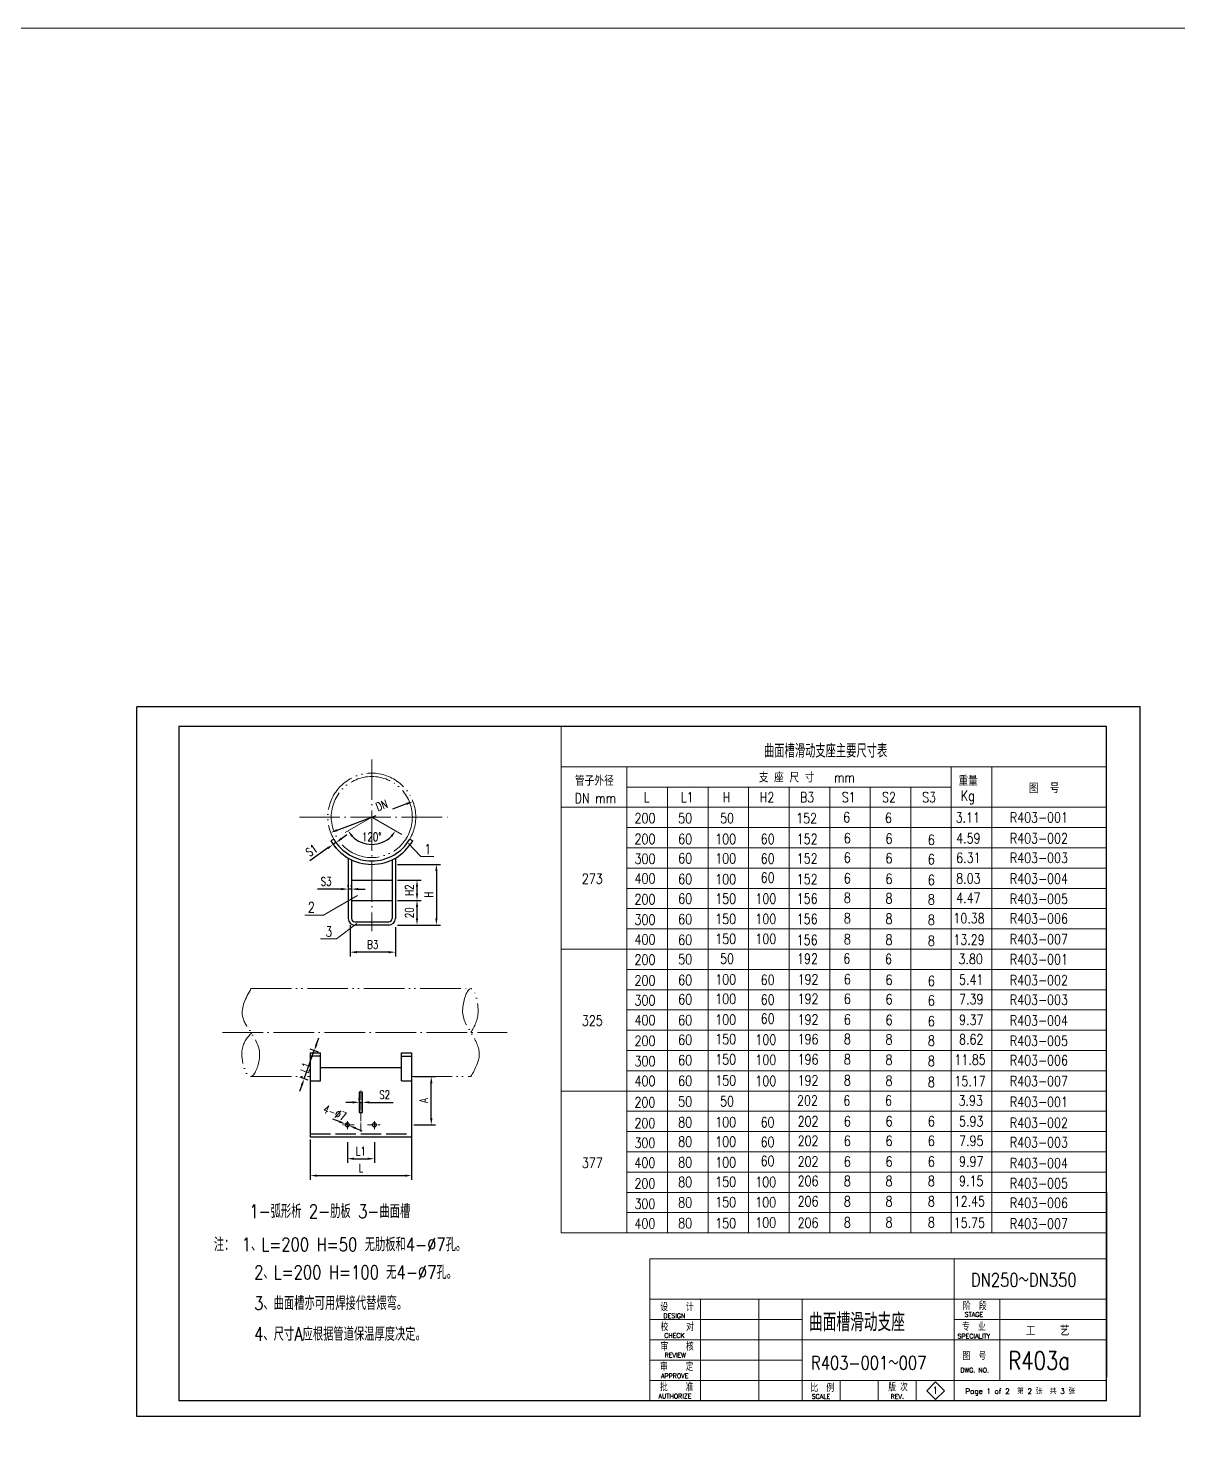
# Model space of a CAD drawing. Header units: millimetres. Extents: x 1954 to 4851, y 1164 to 2522.
# Drawn here: x 3077.5 to 3417.7, y 2103.7 to 2521.6 of the extents above; entities that cross this region are included whole.
import ezdxf
from ezdxf.enums import TextEntityAlignment as Align

# ---------------------------------------------------------------- set-up
doc = ezdxf.new("R2010")
doc.units = ezdxf.units.MM
for name, pattern in [('ACAD_ISO02W100', [15, 12, -3]), ('ACAD_ISO04W100', [30, 24, -3, 0, -3]), ('ACAD_ISO05W100', [33, 24, -3, 0, -3, 0, -3])]:
    doc.linetypes.add(name, pattern=pattern)
for name, color, linetype in [('11', 7, 'Continuous'), ('5', 2, 'Continuous'), ('LAYER1', 7, 'Continuous'), ('R', 7, 'Continuous'), ('TK2', 5, 'Continuous'), ('TQ', 6, 'Continuous')]:
    doc.layers.add(name, color=color, linetype=linetype)
doc.styles.add('HZDX', font='romans.shx', dxfattribs={"width": 0.75, "bigfont": 'HZDX.shx'})
doc.styles.add('STK', font='romand', dxfattribs={"width": 0.9, "bigfont": 'stk'})
doc.dimstyles.new('ISO-25', dxfattribs={"dimtxt": 2.5, "dimasz": 2, "dimexe": 1.25, "dimexo": 0.625, "dimgap": 1, "dimtad": 1, "dimdsep": 46, "dimtxsty": 'HZDX', "dimcen": 2.5, "dimadec": 0, "dimazin": 0, "dimtfac": 1, "dimtmove": 0, "dimatfit": 3, "dimfxl": 1, "dimarcsym": 0})

# ---------------------------------------------------------------- blocks, each defined once
blk = doc.blocks.new('*D18')
at = {"layer": 'DEFPOINTS', "color": 0, "lineweight": 13}
for p in [(3171.96, 2192.42), (3179.96, 2192.42), (3179.96, 2186.89)]:
    blk.add_point(p, dxfattribs=at)
at = {"layer": 'R', "color": 0, "lineweight": -2}
for p, q in [((3171.96, 2191.8), (3171.96, 2185.64)), ((3179.96, 2191.8), (3179.96, 2185.64)), ((3173.96, 2186.89), (3177.96, 2186.89))]:
    blk.add_line(p, q, dxfattribs=at)
at = {"layer": 'R', "color": 0, "lineweight": 13}
for points in [[(3173.96, 2187.22), (3173.96, 2186.55), (3171.96, 2186.89)], [(3177.96, 2187.22), (3177.96, 2186.55), (3179.96, 2186.89)]]:
    blk.add_solid(points, dxfattribs=at)
at = {"layer": 'R', "color": 0, "lineweight": 13, "insert": (3175.96, 2189.14), "char_height": 2.5, "attachment_point": 5, "style": 'HZDX'}
blk.add_mtext('L1', dxfattribs=at)
blk = doc.blocks.new('*D26')
at = {"layer": 'DEFPOINTS', "color": 0, "lineweight": 13}
for p in [(3190.98, 2209.91), (3160.98, 2193.24), (3190.98, 2181.89)]:
    blk.add_point(p, dxfattribs=at)
at = {"layer": 'R', "color": 0, "lineweight": -2}
for p, q in [((3190.98, 2209.29), (3190.98, 2180.64)), ((3160.98, 2192.62), (3160.98, 2180.64)), ((3162.98, 2181.89), (3188.98, 2181.89))]:
    blk.add_line(p, q, dxfattribs=at)
at = {"layer": 'R', "color": 0, "lineweight": 13}
for points in [[(3162.98, 2182.22), (3162.98, 2181.56), (3160.98, 2181.89)], [(3188.98, 2182.22), (3188.98, 2181.56), (3190.98, 2181.89)]]:
    blk.add_solid(points, dxfattribs=at)
at = {"layer": 'R', "color": 0, "lineweight": 13, "insert": (3175.98, 2184.14), "char_height": 2.5, "attachment_point": 5, "style": 'HZDX'}
blk.add_mtext('L', dxfattribs=at)
blk = doc.blocks.new('*D29')
at = {"layer": 'DEFPOINTS', "color": 0, "lineweight": 13}
for p in [(3171.4, 2197.14), (3172.52, 2196.69)]:
    blk.add_point(p, dxfattribs=at)
at = {"layer": 'R', "color": 0, "lineweight": -2}
for p, q in [((3169.55, 2197.88), (3167.69, 2198.63)), ((3172.52, 2196.69), (3171.4, 2197.14)), ((3174.37, 2195.94), (3176.23, 2195.19))]:
    blk.add_line(p, q, dxfattribs=at)
at = {"layer": 'R', "color": 0, "lineweight": 13}
for points in [[(3169.67, 2198.19), (3169.42, 2197.58), (3171.4, 2197.14)], [(3174.5, 2196.25), (3174.25, 2195.63), (3172.52, 2196.69)]]:
    blk.add_solid(points, dxfattribs=at)
at = {"layer": 'R', "color": 0, "lineweight": 13, "insert": (3168.22, 2200.49), "char_height": 2.5, "attachment_point": 5, "rotation": 338.0364, "style": 'HZDX'}
blk.add_mtext('4-%%C7', dxfattribs=at)
blk = doc.blocks.new('*D28')
at = {"layer": 'DEFPOINTS', "color": 0, "lineweight": 13}
for p in [(3175.48, 2203.58), (3176.48, 2203.58), (3176.48, 2203.58)]:
    blk.add_point(p, dxfattribs=at)
at = {"layer": 'R', "color": 0, "lineweight": -2}
for p, q in [((3173.48, 2203.58), (3171.48, 2203.58)), ((3175.48, 2204.21), (3175.48, 2204.83)), ((3175.48, 2203.58), (3176.48, 2203.58)), ((3176.48, 2204.21), (3176.48, 2204.83)), ((3178.48, 2203.58), (3185.51, 2203.58))]:
    blk.add_line(p, q, dxfattribs=at)
at = {"layer": 'R', "color": 0, "lineweight": 13}
for points in [[(3173.48, 2203.92), (3173.48, 2203.25), (3175.48, 2203.58)], [(3178.48, 2203.92), (3178.48, 2203.25), (3176.48, 2203.58)]]:
    blk.add_solid(points, dxfattribs=at)
at = {"layer": 'R', "color": 0, "lineweight": 13, "insert": (3182.99, 2205.83), "char_height": 2.5, "attachment_point": 5, "style": 'HZDX'}
blk.add_mtext('S2', dxfattribs=at)
blk = doc.blocks.new('*D27')
at = {"layer": 'DEFPOINTS', "color": 0, "lineweight": 13}
for p in [(3190.98, 2211.24), (3196.79, 2211.24), (3190.98, 2196.91)]:
    blk.add_point(p, dxfattribs=at)
at = {"layer": 'R', "color": 0, "lineweight": -2}
for p, q in [((3191.6, 2211.24), (3198.04, 2211.24)), ((3196.79, 2198.91), (3196.79, 2209.24)), ((3191.6, 2196.91), (3198.04, 2196.91))]:
    blk.add_line(p, q, dxfattribs=at)
at = {"layer": 'R', "color": 0, "lineweight": 13}
for points in [[(3196.46, 2209.24), (3197.13, 2209.24), (3196.79, 2211.24)], [(3196.46, 2198.91), (3197.13, 2198.91), (3196.79, 2196.91)]]:
    blk.add_solid(points, dxfattribs=at)
at = {"layer": 'R', "color": 0, "lineweight": 13, "insert": (3194.54, 2204.08), "char_height": 2.5, "attachment_point": 5, "rotation": 90, "style": 'HZDX'}
blk.add_mtext('A', dxfattribs=at)
blk = doc.blocks.new('*D25')
at = {"layer": 'DEFPOINTS', "color": 0, "lineweight": 13}
for p in [(3162.17, 2218.89), (3163.98, 2218.24), (3160.98, 2209.91)]:
    blk.add_point(p, dxfattribs=at)
at = {"layer": 'R', "color": 0, "lineweight": -2}
for p, q in [((3163.39, 2218.45), (3161, 2219.32)), ((3162.85, 2220.77), (3163.53, 2222.65)), ((3159.17, 2210.56), (3162.17, 2218.89)), ((3160.39, 2210.13), (3158, 2210.99)), ((3158.49, 2208.68), (3157.82, 2206.8))]:
    blk.add_line(p, q, dxfattribs=at)
at = {"layer": 'R', "color": 0, "lineweight": 13}
for points in [[(3162.54, 2220.89), (3163.16, 2220.66), (3162.17, 2218.89)], [(3158.18, 2208.79), (3158.81, 2208.57), (3159.17, 2210.56)]]:
    blk.add_solid(points, dxfattribs=at)
at = {"layer": 'R', "color": 0, "lineweight": 13, "insert": (3159.63, 2213.87), "char_height": 2.5, "attachment_point": 5, "rotation": 70.1903, "style": 'HZDX'}
blk.add_mtext('L1', dxfattribs=at)
blk = doc.blocks.new('*D24')
at = {"layer": 'DEFPOINTS', "color": 0, "lineweight": 13}
for p in [(3172.19, 2266.71), (3172.19, 2266.71), (3173.19, 2266.71)]:
    blk.add_point(p, dxfattribs=at)
at = {"layer": 'R', "color": 0, "lineweight": -2}
for p, q in [((3170.19, 2266.71), (3163.16, 2266.71)), ((3172.19, 2267.34), (3172.19, 2267.96)), ((3173.19, 2266.71), (3172.19, 2266.71)), ((3173.19, 2267.34), (3173.19, 2267.96)), ((3175.19, 2266.71), (3177.19, 2266.71))]:
    blk.add_line(p, q, dxfattribs=at)
at = {"layer": 'R', "color": 0, "lineweight": 13}
for points in [[(3170.19, 2267.04), (3170.19, 2266.38), (3172.19, 2266.71)], [(3175.19, 2267.04), (3175.19, 2266.38), (3173.19, 2266.71)]]:
    blk.add_solid(points, dxfattribs=at)
at = {"layer": 'R', "color": 0, "lineweight": 13, "insert": (3165.67, 2268.96), "char_height": 2.5, "attachment_point": 5, "style": 'HZDX'}
blk.add_mtext('S3', dxfattribs=at)
blk = doc.blocks.new('*D23')
at = {"layer": 'DEFPOINTS', "color": 0, "lineweight": 13}
for p in [(3172.78, 2256.62), (3186.19, 2256.04), (3172.78, 2248.04)]:
    blk.add_point(p, dxfattribs=at)
at = {"layer": 'R', "color": 0, "lineweight": -2}
for p, q in [((3172.78, 2256), (3172.78, 2246.79)), ((3186.19, 2255.41), (3186.19, 2246.79)), ((3184.19, 2248.04), (3174.78, 2248.04))]:
    blk.add_line(p, q, dxfattribs=at)
at = {"layer": 'R', "color": 0, "lineweight": 13}
for points in [[(3174.78, 2248.37), (3174.78, 2247.7), (3172.78, 2248.04)], [(3184.19, 2248.37), (3184.19, 2247.7), (3186.19, 2248.04)]]:
    blk.add_solid(points, dxfattribs=at)
at = {"layer": 'R', "color": 0, "lineweight": 13, "insert": (3179.49, 2250.29), "char_height": 2.5, "attachment_point": 5, "style": 'HZDX'}
blk.add_mtext('B3', dxfattribs=at)
blk = doc.blocks.new('*D22')
at = {"layer": 'DEFPOINTS', "color": 0, "lineweight": 13}
for p in [(3186.19, 2269.39), (3186.19, 2263.38), (3192.57, 2263.38)]:
    blk.add_point(p, dxfattribs=at)
at = {"layer": 'R', "color": 0, "lineweight": -2}
for p, q in [((3186.82, 2269.39), (3193.82, 2269.39)), ((3192.57, 2267.39), (3192.57, 2265.38)), ((3186.82, 2263.38), (3193.82, 2263.38))]:
    blk.add_line(p, q, dxfattribs=at)
at = {"layer": 'R', "color": 0, "lineweight": 13}
for points in [[(3192.24, 2267.39), (3192.9, 2267.39), (3192.57, 2269.39)], [(3192.24, 2265.38), (3192.9, 2265.38), (3192.57, 2263.38)]]:
    blk.add_solid(points, dxfattribs=at)
at = {"layer": 'R', "color": 0, "lineweight": 13, "insert": (3190.32, 2266.39), "char_height": 2.5, "attachment_point": 5, "rotation": 90, "style": 'HZDX'}
blk.add_mtext('H2', dxfattribs=at)
blk = doc.blocks.new('*D21')
at = {"layer": 'DEFPOINTS', "color": 0, "lineweight": 13}
for p in [(3186.19, 2263.38), (3186.19, 2256.04), (3192.57, 2256.04)]:
    blk.add_point(p, dxfattribs=at)
at = {"layer": 'R', "color": 0, "lineweight": -2}
for p, q in [((3186.82, 2263.38), (3193.82, 2263.38)), ((3192.57, 2261.38), (3192.57, 2258.04)), ((3186.82, 2256.04), (3193.82, 2256.04))]:
    blk.add_line(p, q, dxfattribs=at)
at = {"layer": 'R', "color": 0, "lineweight": 13}
for points in [[(3192.24, 2261.38), (3192.9, 2261.38), (3192.57, 2263.38)], [(3192.24, 2258.04), (3192.9, 2258.04), (3192.57, 2256.04)]]:
    blk.add_solid(points, dxfattribs=at)
at = {"layer": 'R', "color": 0, "lineweight": 13, "insert": (3190.32, 2259.71), "char_height": 2.5, "attachment_point": 5, "rotation": 90, "style": 'HZDX'}
blk.add_mtext('20', dxfattribs=at)
blk = doc.blocks.new('*D17')
at = {"layer": 'DEFPOINTS', "color": 0, "lineweight": 13}
for p in [(3186.19, 2274.04), (3186.19, 2256.04), (3198.31, 2256.04)]:
    blk.add_point(p, dxfattribs=at)
at = {"layer": 'R', "color": 0, "lineweight": -2}
for p, q in [((3186.82, 2274.04), (3199.56, 2274.04)), ((3198.31, 2272.04), (3198.31, 2258.04)), ((3186.82, 2256.04), (3199.56, 2256.04))]:
    blk.add_line(p, q, dxfattribs=at)
at = {"layer": 'R', "color": 0, "lineweight": 13}
for points in [[(3197.98, 2272.04), (3198.64, 2272.04), (3198.31, 2274.04)], [(3197.98, 2258.04), (3198.64, 2258.04), (3198.31, 2256.04)]]:
    blk.add_solid(points, dxfattribs=at)
at = {"layer": 'R', "color": 0, "lineweight": 13, "insert": (3196.06, 2265.04), "char_height": 2.5, "attachment_point": 5, "rotation": 90, "style": 'HZDX'}
blk.add_mtext('H', dxfattribs=at)
blk = doc.blocks.new('*D20')
at = {"layer": 'DEFPOINTS', "color": 0, "lineweight": 13}
for p in [(3179.19, 2288.04), (3179.19, 2288.04), (3171.27, 2283.46), (3188.13, 2282.88), (3176.42, 2280.41)]:
    blk.add_point(p, dxfattribs=at)
at = {"layer": 'R', "color": 0, "lineweight": -2}
blk.add_arc((3179.19, 2288.04), 8.11, 224.1663, 315.8337, dxfattribs=at)
at = {"layer": 'R', "color": 0, "lineweight": 13}
for points in [[(3173.11, 2282.18), (3173.64, 2282.59), (3172.17, 2283.98)], [(3184.74, 2282.59), (3185.28, 2282.18), (3186.22, 2283.98)]]:
    blk.add_solid(points, dxfattribs=at)
at = {"layer": 'R', "color": 0, "lineweight": 13, "insert": (3179.19, 2282.18), "char_height": 2.5, "attachment_point": 5, "style": 'HZDX'}
blk.add_mtext('120°', dxfattribs=at)
blk = doc.blocks.new('*D16')
at = {"layer": 'DEFPOINTS', "color": 0, "lineweight": 13}
for p in [(3167.77, 2279.94), (3167.77, 2279.94), (3168.58, 2280.52)]:
    blk.add_point(p, dxfattribs=at)
at = {"layer": 'R', "color": 0, "lineweight": -2}
for p, q in [((3170.22, 2281.68), (3171.85, 2282.83)), ((3166.13, 2278.79), (3160.83, 2275.03)), ((3168.58, 2280.52), (3167.77, 2279.94)), ((3168.13, 2279.43), (3168.49, 2278.92)), ((3168.94, 2280.01), (3169.31, 2279.5))]:
    blk.add_line(p, q, dxfattribs=at)
at = {"layer": 'R', "color": 0, "lineweight": 13}
for points in [[(3170.02, 2281.95), (3170.41, 2281.41), (3168.58, 2280.52)], [(3165.94, 2279.06), (3166.33, 2278.52), (3167.77, 2279.94)]]:
    blk.add_solid(points, dxfattribs=at)
at = {"layer": 'R', "color": 0, "lineweight": 13, "insert": (3161.37, 2278.17), "char_height": 2.5, "attachment_point": 5, "rotation": 35.3034, "style": 'HZDX'}
blk.add_mtext('S1', dxfattribs=at)
blk = doc.blocks.new('*D19')
at = {"layer": 'DEFPOINTS', "color": 0, "lineweight": 13}
for p in [(3191.35, 2292.63), (3167.03, 2283.44)]:
    blk.add_point(p, dxfattribs=at)
at = {"layer": 'R', "color": 0, "lineweight": -2}
for p, q in [((3189.48, 2291.93), (3185.3, 2290.35)), ((3168.9, 2284.14), (3180.51, 2288.53))]:
    blk.add_line(p, q, dxfattribs=at)
at = {"layer": 'R', "color": 0, "lineweight": 13}
for points in [[(3189.36, 2292.24), (3189.6, 2291.61), (3191.35, 2292.63)], [(3168.79, 2284.46), (3169.02, 2283.83), (3167.03, 2283.44)]]:
    blk.add_solid(points, dxfattribs=at)
at = {"layer": 'R', "color": 0, "lineweight": 13, "insert": (3182.13, 2291.5), "char_height": 2.5, "attachment_point": 5, "rotation": 20.7182, "style": 'HZDX'}
blk.add_mtext('DN', dxfattribs=at)

msp = doc.modelspace()

# ---------------------------------------------------------------- linework, layer by layer
at = {"layer": '5', "lineweight": 18}
for p, q in [((3261.493, 2157.296, 3.698), (3261.486, 2115.255, 3.698)), ((3396.627, 2157.296, 3.698), (3261.493, 2157.296, 3.698))]:
    msp.add_line(p, q, dxfattribs=at)
at = {"layer": 'LAYER1'}
for p, q in [((3396.627, 2177.056, 3.698), (3396.627, 2122.207, 3.698)), ((3396.627, 2115.255, 3.698), (3246.079, 2115.255, 3.698))]:
    msp.add_line(p, q, dxfattribs=at)
at = {"layer": 'LAYER1', "lineweight": 18}
for p, q in [((3276.508, 2115.255, 3.698), (3276.508, 2145.284, 3.698)), ((3293.775, 2115.255, 3.698), (3293.775, 2145.284, 3.698)), ((3365.034, 2121.26, 3.698), (3365.034, 2145.284, 3.698)), ((3396.627, 2139.278, 3.698), (3351.58, 2139.278, 3.698)), ((3371.101, 2133.272, 3.698), (3261.489, 2133.272, 3.698)), ((3396.627, 2133.272, 3.698), (3371.101, 2133.272, 3.698)), ((3306.533, 2127.266, 3.698), (3261.488, 2127.266, 3.698)), ((3371.101, 2121.26, 3.698), (3261.487, 2121.26, 3.698)), ((3317.792, 2115.255, 3.698), (3317.792, 2121.26, 3.698)), ((3329.053, 2115.255, 3.698), (3329.053, 2121.26, 3.698)), ((3340.315, 2115.255, 3.698), (3340.315, 2121.26, 3.698)), ((3346.06, 2120.821, 3.698), (3343.432, 2118.193, 3.698)), ((3348.687, 2118.193, 3.698), (3346.06, 2120.821, 3.698)), ((3396.627, 2121.26, 3.698), (3371.101, 2121.26, 3.698)), ((3343.432, 2118.193, 3.698), (3346.06, 2115.566, 3.698)), ((3346.06, 2115.566, 3.698), (3348.687, 2118.193, 3.698))]:
    msp.add_line(p, q, dxfattribs=at)
at = {"layer": 'R', "color": 4, "lineweight": 13}
for p, q in [((3235.25, 2164.934, 2.677), (3235.267, 2314.846, 3.698)), ((3235.267, 2314.846, 3.698), (3235.267, 2308.934, 2.678)), ((3235.267, 2314.846, 3.698), (3235.267, 2308.862, 3.26)), ((3235.267, 2302.934, 2.678), (3396.627, 2302.934, 3.698)), ((3235.267, 2290.934, 2.678), (3396.627, 2290.934, 3.698)), ((3235.267, 2248.934, 2.678), (3396.627, 2248.934, 3.698)), ((3235.267, 2206.934, 2.678), (3396.627, 2206.934, 3.698)), ((3235.267, 2164.934, 2.678), (3396.627, 2164.934, 3.698))]:
    msp.add_line(p, q, dxfattribs=at)
at = {"layer": 'R', "linetype": 'ACAD_ISO04W100', "lineweight": 13, "ltscale": 0.5}
for p, q in [((3179.192, 2305.12), (3179.192, 2254.269)), ((3157.771, 2288.035), (3202.74, 2288.035)), ((3135.02, 2224.242), (3219.247, 2224.242))]:
    msp.add_line(p, q, dxfattribs=at)
at = {"layer": 'R', "lineweight": 13}
for p, q in [((3254.702, 2164.934, 2.8), (3254.702, 2302.934, 2.8)), ((3350.698, 2302.934, 3.408), (3350.698, 2164.934, 3.408)), ((3362.698, 2302.934, 3.484), (3362.698, 2164.934, 3.484)), ((3254.702, 2296.934, 2.8), (3350.699, 2296.934, 3.408)), ((3266.702, 2296.934, 2.876), (3266.702, 2164.934, 2.876)), ((3278.702, 2296.934, 2.811), (3278.701, 2164.934, 2.952)), ((3290.702, 2296.934, 2.811), (3290.701, 2164.934, 3.028)), ((3302.702, 2296.934, 2.811), (3302.7, 2164.934, 3.104)), ((3314.702, 2296.934, 2.811), (3314.7, 2164.934, 3.18)), ((3326.702, 2296.934, 2.811), (3326.699, 2164.934, 3.256)), ((3338.702, 2296.934, 2.811), (3338.699, 2164.934, 3.332)), ((3179.192, 2288.035), (3171.27, 2283.461)), ((3179.192, 2288.035), (3188.126, 2282.877)), ((3254.702, 2284.934, 2.8), (3396.627, 2284.934, 3.698)), ((3190.024, 2280.254), (3193.574, 2276.422)), ((3254.702, 2278.934, 2.8), (3396.627, 2278.934, 3.698)), ((3193.588, 2276.407), (3197.504, 2276.407)), ((3254.702, 2272.934, 2.8), (3396.627, 2272.934, 3.698)), ((3254.702, 2266.934, 2.8), (3396.627, 2266.934, 3.698)), ((3174.931, 2264.788), (3164.858, 2258.972)), ((3254.702, 2260.934, 2.8), (3396.627, 2260.934, 3.698)), ((3164.858, 2258.972), (3159.35, 2258.972)), ((3174.763, 2256.53), (3168.775, 2251.968)), ((3254.702, 2254.934, 2.8), (3396.627, 2254.934, 3.698)), ((3168.775, 2251.968), (3164.005, 2251.968)), ((3254.702, 2242.934, 2.8), (3396.627, 2242.934, 3.698)), ((3254.702, 2236.934, 2.8), (3396.627, 2236.934, 3.698)), ((3254.702, 2230.934, 2.8), (3396.627, 2230.934, 3.698)), ((3254.702, 2224.934, 2.8), (3396.627, 2224.934, 3.698)), ((3254.702, 2218.934, 2.8), (3396.627, 2218.934, 3.698)), ((3254.702, 2212.934, 2.8), (3396.627, 2212.934, 3.698)), ((3190.975, 2209.913), (3187.975, 2209.913)), ((3254.702, 2200.934, 2.8), (3396.627, 2200.934, 3.698)), ((3254.702, 2194.934, 2.8), (3396.627, 2194.934, 3.698)), ((3254.702, 2188.934, 2.8), (3396.627, 2188.934, 3.698)), ((3254.702, 2182.934, 2.8), (3396.627, 2182.934, 3.698)), ((3254.702, 2176.934, 2.8), (3396.627, 2176.934, 3.698)), ((3254.702, 2170.934, 2.8), (3396.627, 2170.934, 3.698)), ((3254.702, 2170.934, 2.8), (3396.627, 2170.934, 3.698))]:
    msp.add_line(p, q, dxfattribs=at)
at = {"layer": 'R', "color": 1, "ltscale": 0.5}
for p, q in [((3167.934, 2281.535), (3167.068, 2281.035)), ((3190.451, 2281.535), (3191.317, 2281.035))]:
    msp.add_line(p, q, dxfattribs=at)
at = {"layer": 'R', "color": 3}
for p, q in [((3172.192, 2275.911), (3172.192, 2258.035)), ((3172.192, 2274.035), (3172.192, 2260.035)), ((3172.192, 2274.035), (3172.192, 2260.767)), ((3173.192, 2275.386), (3173.192, 2258.035)), ((3185.192, 2275.386), (3185.192, 2258.035)), ((3186.192, 2275.911), (3186.192, 2258.035)), ((3174.192, 2257.035), (3184.192, 2257.035)), ((3184.192, 2256.035), (3174.192, 2256.035)), ((3160.975, 2209.913), (3160.975, 2193.242)), ((3190.975, 2209.913), (3190.975, 2193.242)), ((3190.975, 2193.242), (3160.975, 2193.242))]:
    msp.add_line(p, q, dxfattribs=at)
at = {"layer": 'R', "color": 5}
for p, q in [((3173.192, 2269.392), (3185.192, 2269.392)), ((3173.192, 2263.379), (3185.192, 2263.379)), ((3175.475, 2206.582), (3175.475, 2200.582)), ((3176.475, 2206.582), (3175.475, 2206.582)), ((3176.475, 2200.582), (3176.475, 2206.582)), ((3175.475, 2200.582), (3175.975, 2200.582)), ((3175.975, 2200.582), (3176.475, 2200.582))]:
    msp.add_line(p, q, dxfattribs=at)
at = {"layer": 'R', "linetype": 'ACAD_ISO05W100', "lineweight": 13, "ltscale": 0.5}
for p, q in [((3143.432, 2237.242), (3208.56, 2237.242)), ((3143.432, 2211.242), (3160.975, 2211.242)), ((3190.975, 2211.242), (3208.519, 2211.242))]:
    msp.add_line(p, q, dxfattribs=at)
at = {"layer": 'R', "color": 1}
for p, q in [((3160.975, 2218.242), (3163.975, 2218.242)), ((3160.975, 2218.242), (3160.975, 2209.913)), ((3163.975, 2217.242), (3160.975, 2217.242)), ((3163.975, 2209.913), (3163.975, 2218.242)), ((3187.975, 2218.242), (3190.975, 2218.242)), ((3187.975, 2209.913), (3187.975, 2218.242)), ((3187.975, 2217.242), (3190.975, 2217.242)), ((3190.975, 2218.242), (3190.975, 2209.913)), ((3160.975, 2209.913), (3163.975, 2209.913)), ((3160.975, 2209.913), (3163.975, 2209.913)), ((3187.975, 2209.913), (3190.975, 2209.913))]:
    msp.add_line(p, q, dxfattribs=at)
at = {"layer": 'R'}
msp.add_line((3163.975, 2213.903), (3187.975, 2213.903), dxfattribs=at)
at = {"layer": 'R', "linetype": 'ACAD_ISO04W100', "lineweight": 13, "ltscale": 0.1}
for p, q in [((3175.975, 2194.96), (3175.975, 2207.192)), ((3171.959, 2195.638), (3171.959, 2198.303)), ((3173.959, 2196.912), (3170.544, 2196.912)), ((3177.959, 2196.912), (3181.621, 2196.912)), ((3179.959, 2195.673), (3179.959, 2198.01))]:
    msp.add_line(p, q, dxfattribs=at)
at = {"layer": 'R', "color": 3, "linetype": 'ACAD_ISO02W100', "ltscale": 0.5}
msp.add_line((3160.975, 2194.242), (3190.975, 2194.242), dxfattribs=at)
at = {"layer": 'R', "lineweight": 13}
msp.add_lwpolyline([(1954.235, 2521.564), (3846.243, 2521.564), (3846.243, 1164.128), (1954.235, 1164.128)], close=True, dxfattribs=at)
at = {"layer": 'R', "linetype": 'ACAD_ISO05W100', "lineweight": 13, "ltscale": 0.5}
msp.add_circle((3179.192, 2288.035), 12, dxfattribs=at)
at = {"layer": 'R', "color": 4}
for centre in [(3171.959, 2196.912), (3179.959, 2196.912)]:
    msp.add_circle(centre, 0.6, dxfattribs=at)
at = {"layer": 'R', "linetype": 'ACAD_ISO05W100', "lineweight": 13, "ltscale": 0.5}
msp.add_arc((3179.192, 2288.035), 13, 330, 210, dxfattribs=at)
at = {"layer": 'R', "color": 1, "ltscale": 0.5}
for radius in [14, 13]:
    msp.add_arc((3179.192, 2288.035), radius, 210, 330, dxfattribs=at)
at = {"layer": 'R', "color": 3}
for centre, radius, start, end in [((3174.192, 2258.035), 2, 180, 270), ((3174.192, 2258.035), 1, 180, 270), ((3184.192, 2258.035), 2, 270, 0), ((3184.192, 2258.035), 1, 270, 0)]:
    msp.add_arc(centre, radius, start, end, dxfattribs=at)
at = {"layer": 'R', "linetype": 'ACAD_ISO05W100', "lineweight": 13, "ltscale": 0.5}
for points in [[(3143.432, 2237.242), (3140.944, 2229.095), (3143.432, 2224.242), (3145.931, 2216.467), (3143.432, 2211.242), (3140.828, 2219.247), (3143.712, 2224.242)], [(3208.519, 2211.242), (3210.998, 2218.208), (3208.519, 2224.198), (3206.09, 2231.401), (3208.519, 2237.242), (3210.648, 2230.701), (3208.519, 2224.242)]]:
    msp.add_spline(points, degree=3, dxfattribs=at)
at = {"layer": 'TK2', "color": 7, "lineweight": 18}
for p, q in [((3351.583, 2157.296, 3.698), (3351.576, 2115.239, 3.698)), ((3396.627, 2145.284, 3.698), (3261.494, 2145.284, 3.698)), ((3306.537, 2145.284, 3.698), (3306.531, 2115.247, 3.698)), ((3306.536, 2139.278, 3.698), (3261.49, 2139.278, 3.698))]:
    msp.add_line(p, q, dxfattribs=at)
at = {"layer": 'TQ', "color": 3}
for p, q in [((3406.627, 2320.62, 3.698), (3109.627, 2320.62, 3.698)), ((3109.627, 2110.62, 3.698), (3109.627, 2320.62, 3.698)), ((3406.627, 2110.62, 3.698), (3406.627, 2320.62, 3.698)), ((3406.627, 2110.62, 3.698), (3109.627, 2110.62, 3.698))]:
    msp.add_line(p, q, dxfattribs=at)
at = {"layer": 'TQ'}
for p, q in [((3396.627, 2314.846, 3.698), (3122.127, 2314.846, 3.698)), ((3122.127, 2314.846, 3.698), (3122.127, 2115.255, 3.698))]:
    msp.add_line(p, q, dxfattribs=at)
at = {"layer": 'TQ', "color": 6}
for q in [(3396.627, 2314.846, 3.698), (3122.127, 2115.255, 3.698)]:
    msp.add_line((3396.627, 2115.255, 3.698), q, dxfattribs=at)

# ---------------------------------------------------------------- texts
at = {"layer": '11', "lineweight": 18, "style": 'HZDX', "width": 0.8}
for s, p in [('设    计', (3264.583, 2141.802, 3.698)), ('阶  段', (3354.117, 2142.12, 3.698)), ('校    对', (3264.649, 2135.902, 3.698)), ('专  业', (3353.874, 2135.975, 3.698)), ('审    核', (3264.602, 2130.108, 3.698)), ('图  号', (3353.999, 2127.321, 3.698)), ('审    定', (3264.497, 2124.102, 3.698)), ('批    准', (3264.497, 2118.096, 3.698)), ('比  例 ', (3308.991, 2117.882, 3.698)), ('版 次', (3332.038, 2118.062, 3.698))]:
    msp.add_text(s, height=2.2105, dxfattribs=at).set_placement(p)
at = {"layer": '11', "lineweight": 18, "style": 'HZDX'}
for s, height, p in [('DESIGN', 1.3555, (3265.508, 2139.708, 3.698)), ('STAGE', 1.3555, (3354.646, 2140.098, 3.698)), ('CHECK', 1.3555, (3265.739, 2133.869, 3.698)), ('SPECIALITY', 1.3555, (3352.543, 2133.676, 3.698)), ('REVIEW', 1.3555, (3265.833, 2128.076, 3.698)), ('APPROVE', 1.3555, (3264.777, 2121.906, 3.698)), ('DWG. NO.', 1.3555, (3353.368, 2123.588, 3.698)), ('Page 1 of 2  第 2 张  共 3 张', 1.564, (3354.841, 2117.266, 3.698)), ('AUTHORIZE', 1.3555, (3264.042, 2115.9, 3.698)), ('SCALE', 1.3555, (3309.378, 2115.822, 3.698)), ('REV.', 1.3555, (3332.73, 2115.836, 3.698))]:
    msp.add_text(s, height=height, dxfattribs=at).set_placement(p)
at = {"layer": '11', "lineweight": 18, "style": 'STK', "width": 0.9}
msp.add_text('1', height=2.106, dxfattribs=at).set_placement((3345.965, 2118.35, 3.698), align=Align.MIDDLE)
at = {"layer": 'LAYER1', "lineweight": 18, "style": 'HZDX', "width": 0.8}
msp.add_text('工    艺', height=3, dxfattribs=at).set_placement((3372.76, 2134.498, 3.698))
at = {"layer": 'R', "lineweight": 18, "style": 'HZDX', "width": 0.8}
for s, height, p in [('曲面槽滑动支座主要尺寸表 ', 4, (3295.266, 2305.642, 3.188)), ('管子外径', 3, (3239.299, 2297.31, 3.008)), ('支 座 尺 寸   mm', 3, (3293.723, 2298.275, 3.008)), ('重量', 3, (3352.787, 2297.31, 3.708)), ('DN mm', 3, (3239.253, 2292.15, 3.008)), ('L', 3, (3259.667, 2292.401, 3.008)), ('L1', 3, (3270.675, 2292.401, 3.008)), ('H', 3, (3283.049, 2292.401, 3.008)), ('H2', 3, (3293.98, 2292.401, 3.008)), ('B3', 3, (3305.903, 2292.401, 3.008)), ('S1', 3, (3318.284, 2292.401, 3.008)), ('S2', 3, (3330.213, 2292.401, 3.008)), ('S3', 3, (3342.06, 2292.401, 3.008)), ('Kg', 3, (3353.525, 2292.884, 3.708)), ('图  号', 3, (3373.634, 2295.107, 3.708)), ('200', 3, (3256.953, 2286.206, 3.008)), ('50', 3, (3269.882, 2286.206, 3.008)), ('50', 3, (3282.275, 2286.206, 3.008)), ('152', 3, (3304.795, 2286.194, 5.898)), ('6', 3, (3318.713, 2286.443, 3.008)), ('6', 3, (3331.056, 2286.286, 3.008)), ('3.11', 3, (3351.98, 2286.403, 3.008)), ('R403-001', 3, (3368.034, 2286.422, 3.008)), ('200', 3, (3256.953, 2280.048, 3.008)), ('60', 3, (3269.882, 2280.058, 3.008)), ('100', 3, (3280.831, 2280.058, 3.008)), ('60', 3, (3294.282, 2280.058, 3.008)), ('152', 3, (3304.963, 2280.046, 5.898)), ('6', 3, (3318.881, 2280.295, 3.008)), ('6', 3, (3331.224, 2280.138, 3.008)), ('6', 3, (3343.751, 2279.794, 3.008)), ('4.59', 3, (3352.148, 2280.256, 3.008)), ('R403-002', 3, (3368.034, 2280.251, 3.008)), ('6', 3, (3318.881, 2274.525, 3.008)), ('6.31', 3, (3352.148, 2274.486, 3.008)), ('R403-003', 3, (3368.034, 2274.451, 3.008)), ('300', 3, (3256.953, 2274.19, 3.008)), ('60', 3, (3269.882, 2274.334, 3.008)), ('100', 3, (3280.831, 2274.288, 3.008)), ('60', 3, (3294.282, 2274.222, 3.008)), ('152', 3, (3304.963, 2274.276, 5.898)), ('6', 3, (3331.224, 2274.368, 3.008)), ('6', 3, (3343.751, 2274.024, 3.008)), ('273', 3, (3241.366, 2268.276, 3.008)), ('400', 3, (3256.953, 2268.332, 3.008)), ('60', 3, (3269.882, 2268.186, 3.008)), ('100', 3, (3280.831, 2268.158, 3.008)), ('60', 3, (3294.282, 2268.584, 3.008)), ('152', 3, (3304.963, 2268.146, 5.898)), ('6', 3, (3318.881, 2268.395, 3.008)), ('6', 3, (3331.224, 2268.238, 3.008)), ('6', 3, (3343.751, 2267.894, 3.008)), ('8.03', 3, (3352.148, 2268.355, 3.008)), ('R403-004', 3, (3368.034, 2268.314, 3.008)), ('200', 3, (3256.953, 2262.174, 3.008)), ('60', 3, (3269.882, 2262.366, 3.008)), ('150', 3, (3280.831, 2262.388, 3.008)), ('100', 3, (3292.712, 2262.388, 3.008)), ('156', 3, (3304.963, 2262.376, 5.898)), ('8', 3, (3318.881, 2262.625, 3.008)), ('8', 3, (3331.224, 2262.468, 3.008)), ('8', 3, (3343.751, 2262.124, 3.008)), ('4.47', 3, (3352.148, 2262.585, 3.008)), ('R403-005', 3, (3368.034, 2262.312, 3.008)), ('300', 3, (3256.953, 2256.166, 3.008)), ('60', 3, (3269.882, 2256.327, 3.008)), ('150', 3, (3280.831, 2256.377, 3.008)), ('100', 3, (3292.712, 2256.377, 3.008)), ('156', 3, (3304.963, 2256.365, 5.898)), ('8', 3, (3318.881, 2256.615, 3.008)), ('8', 3, (3331.224, 2256.457, 3.008)), ('8', 3, (3343.751, 2256.114, 3.008)), ('10.38', 3, (3351.307, 2256.575, 3.008)), ('R403-006', 3, (3368.034, 2256.525, 3.008)), ('400', 3, (3256.953, 2250.308, 3.008)), ('60', 3, (3269.882, 2250.211, 3.008)), ('150', 3, (3280.831, 2250.487, 3.008)), ('100', 3, (3292.712, 2250.487, 3.008)), ('156', 3, (3304.963, 2250.134, 5.898)), ('8', 3, (3318.881, 2250.383, 3.008)), ('8', 3, (3331.224, 2250.226, 3.008)), ('8', 3, (3343.751, 2249.882, 3.008)), ('13.29', 3, (3351.307, 2250.229, 3.008)), ('R403-007', 3, (3368.034, 2250.388, 3.008)), ('200', 3, (3256.953, 2244.3, 3.008)), ('50', 3, (3269.882, 2244.449, 3.008)), ('50', 3, (3282.275, 2244.623, 3.008)), ('192', 3, (3305.053, 2244.623, 3.008)), ('6', 3, (3318.732, 2244.665, 3.008)), ('6', 3, (3331.075, 2244.508, 3.008)), ('3.80', 3, (3352.832, 2244.536, 3.008)), ('R403-001', 3, (3368.034, 2244.407, 3.008)), ('200', 3, (3256.953, 2238.142, 3.008)), ('60', 3, (3269.882, 2238.301, 3.008)), ('100', 3, (3280.831, 2238.475, 3.008)), ('60', 3, (3294.282, 2238.325, 3.008)), ('192', 3, (3305.221, 2238.475, 3.008)), ('6', 3, (3318.9, 2238.517, 3.008)), ('6', 3, (3331.243, 2238.36, 3.008)), ('6', 3, (3343.77, 2238.016, 3.008)), ('5.41', 3, (3353, 2238.388, 3.008)), ('R403-002', 3, (3368.034, 2238.236, 3.008)), ('100', 3, (3280.831, 2232.705, 3.008)), ('192', 3, (3305.221, 2232.705, 3.008)), ('6', 3, (3318.9, 2232.747, 3.008)), ('300', 3, (3256.953, 2232.284, 3.008)), ('60', 3, (3269.882, 2232.577, 3.008)), ('60', 3, (3294.282, 2232.489, 3.008)), ('6', 3, (3331.243, 2232.59, 3.008)), ('6', 3, (3343.77, 2232.246, 3.008)), ('7.39', 3, (3353, 2232.618, 3.008)), ('R403-003', 3, (3368.034, 2232.436, 3.008)), ('325', 3, (3241.366, 2226.263, 3.008)), ('400', 3, (3256.953, 2226.426, 3.008)), ('60', 3, (3269.882, 2226.43, 3.008)), ('100', 3, (3280.831, 2226.575, 3.008)), ('60', 3, (3294.282, 2226.851, 3.008)), ('192', 3, (3305.221, 2226.575, 3.008)), ('6', 3, (3318.9, 2226.616, 3.008)), ('6', 3, (3331.243, 2226.459, 3.008)), ('6', 3, (3343.77, 2226.115, 3.008)), ('9.37', 3, (3353, 2226.488, 3.008)), ('R403-004', 3, (3368.034, 2226.299, 3.008)), ('200', 3, (3256.953, 2220.268, 3.008)), ('60', 3, (3269.882, 2220.609, 3.008)), ('150', 3, (3280.831, 2220.805, 3.008)), ('100', 3, (3292.712, 2220.654, 3.008)), ('196', 3, (3305.221, 2220.805, 3.008)), ('8', 3, (3318.9, 2220.846, 3.008)), ('8', 3, (3331.243, 2220.689, 3.008)), ('8', 3, (3343.77, 2220.345, 3.008)), ('8.62', 3, (3353, 2220.718, 3.008)), ('R403-005', 3, (3368.034, 2220.297, 3.008)), ('300', 3, (3256.953, 2214.26, 3.008)), ('60', 3, (3269.882, 2214.571, 3.008)), ('150', 3, (3280.831, 2214.795, 3.008)), ('100', 3, (3292.712, 2214.644, 3.008)), ('196', 3, (3305.221, 2214.795, 3.008)), ('8', 3, (3318.9, 2214.836, 3.008)), ('8', 3, (3331.243, 2214.679, 3.008)), ('8', 3, (3343.77, 2214.335, 3.008)), ('11.85', 3, (3351.621, 2214.708, 3.008)), ('R403-006', 3, (3368.034, 2214.51, 3.008)), ('400', 3, (3256.953, 2208.403, 3.008)), ('60', 3, (3269.882, 2208.454, 3.008)), ('150', 3, (3280.831, 2208.563, 3.008)), ('100', 3, (3292.712, 2208.412, 3.008)), ('192', 3, (3305.221, 2208.563, 3.008)), ('8', 3, (3318.9, 2208.604, 3.008)), ('8', 3, (3331.243, 2208.447, 3.008)), ('8', 3, (3343.77, 2208.103, 3.008)), ('15.17', 3, (3351.621, 2208.362, 3.008)), ('R403-007', 3, (3368.034, 2208.373, 3.008)), ('200', 3, (3256.933, 2202.094, 3.008)), ('50', 3, (3269.882, 2202.329, 3.008)), ('50', 3, (3282.275, 2202.374, 3.008)), ('202', 3, (3305.053, 2202.61, 3.008)), ('6', 3, (3318.732, 2202.61, 3.008)), ('6', 3, (3331.075, 2202.61, 3.008)), ('3.93', 3, (3352.832, 2202.61, 3.008)), ('R403-001', 3, (3368.034, 2202.201, 3.008)), ('200', 3, (3256.933, 2195.936, 3.008)), ('80', 3, (3269.882, 2196.181, 3.008)), ('100', 3, (3280.831, 2196.226, 3.008)), ('60', 3, (3294.263, 2196.18, 3.008)), ('202', 3, (3305.221, 2196.462, 3.008)), ('6', 3, (3318.9, 2196.462, 3.008)), ('6', 3, (3331.243, 2196.462, 3.008)), ('6', 3, (3343.77, 2196.462, 3.008)), ('5.93', 3, (3353, 2196.462, 3.008)), ('R403-002', 3, (3368.034, 2196.03, 3.008)), ('300', 3, (3256.933, 2190.078, 3.008)), ('80', 3, (3269.882, 2190.457, 3.008)), ('100', 3, (3280.831, 2190.456, 3.008)), ('60', 3, (3294.263, 2190.344, 3.008)), ('202', 3, (3305.221, 2190.692, 3.008)), ('6', 3, (3318.9, 2190.692, 3.008)), ('6', 3, (3331.243, 2190.692, 3.008)), ('6', 3, (3343.77, 2190.692, 3.008)), ('7.95', 3, (3353, 2190.692, 3.008)), ('R403-003', 3, (3368.034, 2190.23, 3.008)), ('377', 3, (3241.366, 2184.187, 3.008)), ('400', 3, (3256.933, 2184.22, 3.008)), ('80', 3, (3269.882, 2184.309, 3.008)), ('100', 3, (3280.831, 2184.325, 3.008)), ('60', 3, (3294.263, 2184.706, 3.008)), ('202', 3, (3305.221, 2184.562, 3.008)), ('6', 3, (3318.9, 2184.562, 3.008)), ('6', 3, (3331.243, 2184.562, 3.008)), ('6', 3, (3343.77, 2184.562, 3.008)), ('9.97', 3, (3353, 2184.562, 3.008)), ('R403-004', 3, (3368.034, 2184.093, 3.008)), ('80', 3, (3269.882, 2178.489, 3.008)), ('150', 3, (3280.831, 2178.555, 3.008)), ('100', 3, (3292.693, 2178.509, 3.008)), ('206', 3, (3305.221, 2178.792, 3.008)), ('8', 3, (3318.9, 2178.792, 3.008)), ('8', 3, (3331.243, 2178.792, 3.008)), ('8', 3, (3343.77, 2178.792, 3.008)), ('9.15', 3, (3353, 2178.792, 3.008)), ('200', 3, (3256.933, 2178.062, 3.008)), ('R403-005', 3, (3368.034, 2178.091, 3.008)), ('1-弧形析 2-肋板 3-曲面槽', 4, (3142.947, 2169.327)), ('300', 3, (3256.933, 2172.054, 3.008)), ('80', 3, (3269.882, 2172.451, 3.008)), ('150', 3, (3280.831, 2172.545, 3.008)), ('100', 3, (3292.693, 2172.499, 3.008)), ('206', 3, (3305.221, 2172.782, 3.008)), ('8', 3, (3318.9, 2172.782, 3.008)), ('8', 3, (3331.243, 2172.782, 3.008)), ('8', 3, (3343.77, 2172.782, 3.008)), ('12.45', 3, (3351.409, 2172.782, 3.008)), ('R403-006', 3, (3368.034, 2172.304, 3.008)), ('400', 3, (3256.933, 2166.196, 3.008)), ('80', 3, (3269.882, 2166.334, 3.008)), ('150', 3, (3280.831, 2166.313, 3.008)), ('100', 3, (3292.693, 2166.495, 3.008)), ('206', 3, (3305.221, 2166.436, 3.008)), ('8', 3, (3318.9, 2166.55, 3.008)), ('8', 3, (3331.243, 2166.55, 3.008)), ('8', 3, (3343.77, 2166.55, 3.008)), ('15.75', 3, (3351.409, 2166.436, 3.008)), ('R403-007', 3, (3368.034, 2166.167, 3.008)), ('注： 1、L=200 H=50 无肋板和4-%%C7孔。', 4, (3132.45, 2159.509)), ('     2、L=200 H=100 无4-%%C7孔。', 4, (3132.45, 2151.275)), ('DN250～DN350', 4, (3356.486, 2149.012)), ('     3、曲面槽亦可用焊接代替煨弯。', 4, (3132.45, 2142.125)), ('曲面槽滑动支座 ', 5.3377, (3308.583, 2135.807)), ('     4、尺寸A应根据管道保温厚度决定。', 4, (3132.45, 2132.994)), ('R403-001～007', 4, (3309.157, 2124.459)), ('R403a', 5.3377, (3367.554, 2124.459))]:
    msp.add_text(s, height=height, dxfattribs=at).set_placement(p)
at = {"layer": 'R', "lineweight": 13, "style": 'HZDX', "width": 0.8}
for s, p in [('1', (3194.773, 2277.03)), ('2', (3160.277, 2259.808)), ('3', (3165.453, 2252.66))]:
    msp.add_text(s, height=3, dxfattribs=at).set_placement(p)

# ---------------------------------------------------------------- dimensions: what is measured, and where the dimension line sits
at = {"layer": 'R', "color": 2, "lineweight": 13}
for p1, p2, text, picture, middle in [((3167.033, 2283.436), (3191.352, 2292.634), 'DN', '*D19', (3182.129, 2291.498)), ((3172.516, 2196.687), (3171.403, 2197.136), '4-%%C7', '*D29', (3168.217, 2200.494))]:
    dim = msp.add_diameter_dim_2p(p1=p1, p2=p2, text=text, dimstyle='ISO-25', override={"dimtmove": 2}, dxfattribs=at)
    dim.commit()
    dim.dimension.update_dxf_attribs({"geometry": picture, "text_midpoint": middle, "dimtype": 163})
dim = msp.add_angular_dim_2l(base=(3176.419, 2280.415), line1=((3179.192, 2288.035), (3188.126, 2282.877)), line2=((3179.192, 2288.035), (3171.27, 2283.461)), dimstyle='ISO-25', dxfattribs=at)
dim.commit()
dim.dimension.update_dxf_attribs({"geometry": '*D20', "text_midpoint": (3179.192, 2282.176)})
for p1, p2, text, picture, middle in [((3168.583, 2280.522), (3167.767, 2279.945), 'S1', '*D16', (3161.366, 2278.169)), ((3173.192, 2266.711), (3172.192, 2266.711), 'S3', '*D24', (3165.674, 2268.961)), ((3175.475, 2203.582), (3176.475, 2203.582), 'S2', '*D28', (3182.993, 2205.832))]:
    dim = msp.add_aligned_dim(p1=p1, p2=p2, distance=0, text=text, dimstyle='ISO-25', dxfattribs=at)
    dim.commit()
    dim.dimension.update_dxf_attribs({"geometry": picture, "text_midpoint": middle})
for base, p1, p2, text, picture, middle in [((3198.31, 2256.035), (3186.192, 2274.035), (3186.192, 2256.035), 'H', '*D17', (3196.06, 2265.035)), ((3192.571, 2263.379), (3186.192, 2269.392), (3186.192, 2263.379), 'H2', '*D22', (3190.321, 2266.386)), ((3192.571, 2256.035), (3186.192, 2263.379), (3186.192, 2256.035), '20', '*D21', (3190.321, 2259.707)), ((3196.794, 2211.242), (3190.975, 2196.912), (3190.975, 2211.242), 'A', '*D27', (3194.544, 2204.077))]:
    dim = msp.add_linear_dim(base=base, p1=p1, p2=p2, angle=90, text=text, dimstyle='ISO-25', dxfattribs=at)
    dim.commit()
    dim.dimension.update_dxf_attribs({"geometry": picture, "text_midpoint": middle})
for base, p1, p2, text, picture, middle in [((3172.778, 2248.035), (3186.192, 2256.035), (3172.778, 2256.621), 'B3', '*D23', (3179.485, 2250.285)), ((3190.975, 2181.891), (3160.975, 2193.242), (3190.975, 2209.913), 'L', '*D26', (3175.975, 2184.141)), ((3179.959, 2186.886), (3171.959, 2192.424), (3179.959, 2192.424), 'L1', '*D18', (3175.959, 2189.136))]:
    dim = msp.add_linear_dim(base=base, p1=p1, p2=p2, text=text, dimstyle='ISO-25', dxfattribs=at)
    dim.commit()
    dim.dimension.update_dxf_attribs({"geometry": picture, "text_midpoint": middle})
dim = msp.add_linear_dim(base=(3162.171, 2218.892), p1=(3160.975, 2209.913), p2=(3163.975, 2218.242), angle=70.1903, text='L1', dimstyle='ISO-25', override={"dimtmove": 2}, dxfattribs=at)
dim.commit()
dim.dimension.update_dxf_attribs({"geometry": '*D25', "text_midpoint": (3159.625, 2213.866), "dimtype": 161})

doc.saveas('drawing.dxf')
